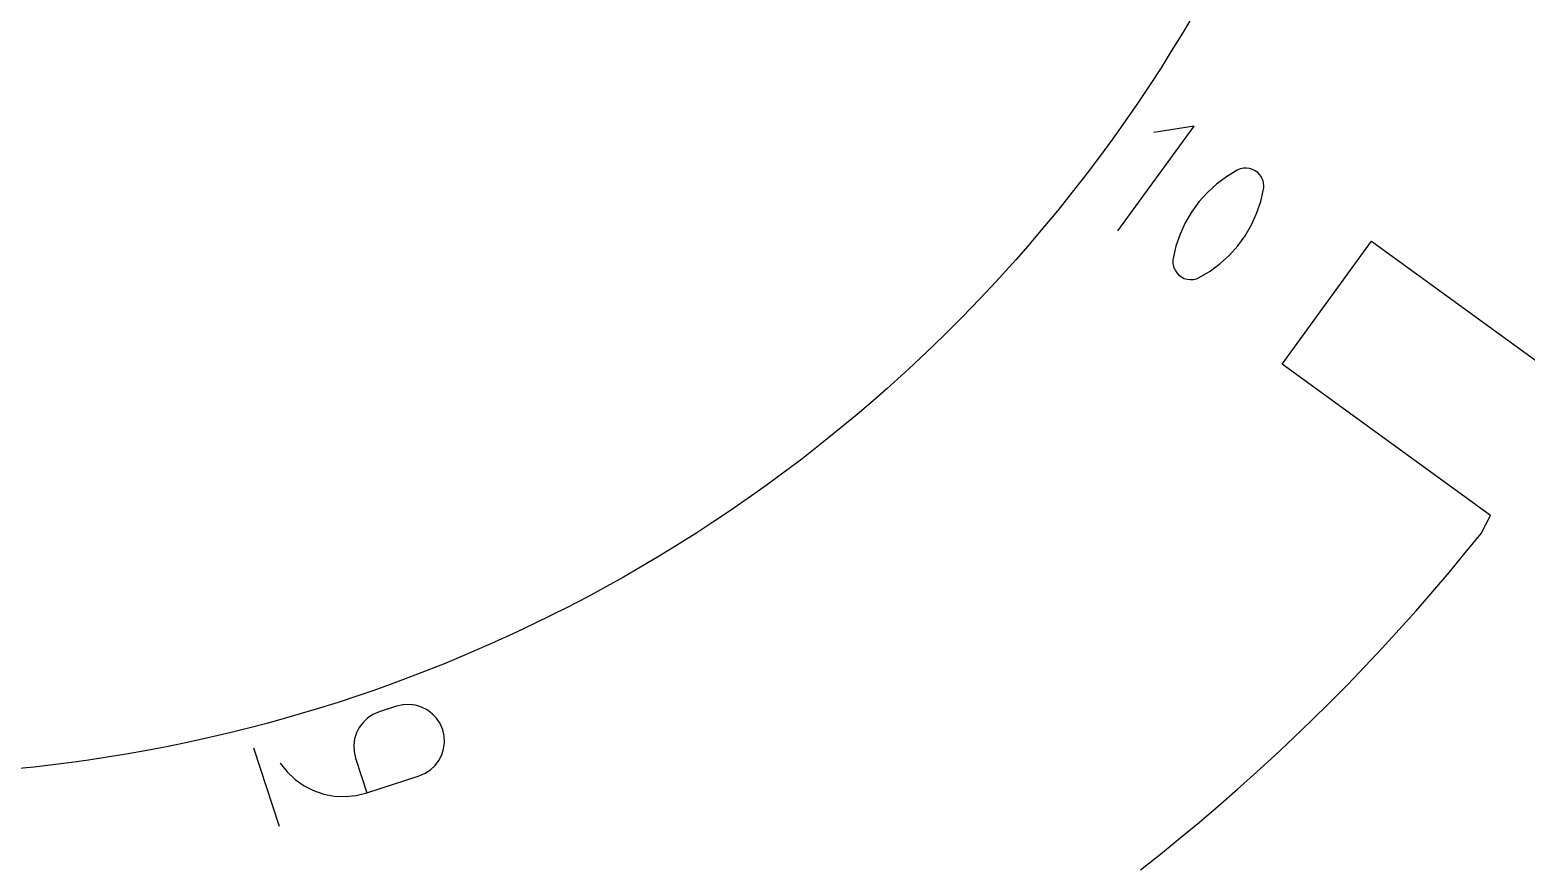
# Model space of a CAD drawing. Header units: metres. Extents: x 0 to 18, y 0 to 24.
# Drawn here: x 13.045 to 14.793, y 0.954 to 1.926 of the extents above; entities that cross this region are included whole.
import ezdxf

# ---------------------------------------------------------------- set-up
doc = ezdxf.new("R2010")
doc.units = ezdxf.units.M

msp = doc.modelspace()

# ---------------------------------------------------------------- linework, layer by layer
at = {"layer": 'annotation', "color": 1}
for p, q in [((14.315769, 1.690948), (14.404694, 1.813342)), ((14.404694, 1.813342), (14.35771, 1.805894)), ((14.442577, 1.754154), (14.43081, 1.745357)), ((14.455285, 1.761778), (14.442577, 1.754154)), ((14.458774, 1.763257), (14.455285, 1.761778)), ((14.455285, 1.761778), (14.455285, 1.761778)), ((14.46237, 1.764066), (14.458774, 1.763257)), ((14.465992, 1.764229), (14.46237, 1.764066)), ((14.469558, 1.763772), (14.465992, 1.764229)), ((14.472989, 1.762722), (14.469558, 1.763772)), ((14.476203, 1.761103), (14.472989, 1.762722)), ((14.47912, 1.758941), (14.476203, 1.761103)), ((14.481657, 1.756263), (14.47912, 1.758941)), ((14.483735, 1.753093), (14.481657, 1.756263)), ((14.484413, 1.751719), (14.483735, 1.753093)), ((14.483735, 1.753093), (14.483735, 1.753093)), ((14.484985, 1.750291), (14.484413, 1.751719)), ((14.485449, 1.748819), (14.484985, 1.750291)), ((14.485804, 1.747311), (14.485449, 1.748819)), ((14.420049, 1.735479), (14.41036, 1.72461)), ((14.43081, 1.745357), (14.420049, 1.735479)), ((14.482575, 1.725071), (14.485893, 1.739552)), ((14.486048, 1.745777), (14.485804, 1.747311)), ((14.485893, 1.739552), (14.486104, 1.741103)), ((14.485893, 1.739552), (14.485893, 1.739552)), ((14.486181, 1.744225), (14.486048, 1.745777)), ((14.486104, 1.741103), (14.4862, 1.742664)), ((14.4862, 1.742664), (14.486181, 1.744225)), ((14.401809, 1.71284), (14.394461, 1.70026)), ((14.41036, 1.72461), (14.401809, 1.71284)), ((14.47785, 1.711131), (14.482575, 1.725071)), ((14.394461, 1.70026), (14.388382, 1.68696)), ((14.464442, 1.685241), (14.471784, 1.697825)), ((14.471784, 1.697825), (14.47785, 1.711131)), ((14.388382, 1.68696), (14.383639, 1.673032)), ((14.455891, 1.673471), (14.464442, 1.685241)), ((14.383639, 1.673032), (14.380297, 1.658565)), ((14.435422, 1.652735), (14.446196, 1.662606)), ((14.446196, 1.662606), (14.455891, 1.673471)), ((14.380085, 1.657017), (14.379988, 1.655466)), ((14.379988, 1.655466), (14.380007, 1.653915)), ((14.380007, 1.653915), (14.380139, 1.652371)), ((14.380297, 1.658565), (14.380085, 1.657017)), ((14.380139, 1.652371), (14.380385, 1.650839)), ((14.380297, 1.658565), (14.380297, 1.658565)), ((14.380385, 1.650839), (14.380744, 1.649324)), ((14.380744, 1.649324), (14.381216, 1.647832)), ((14.381216, 1.647832), (14.3818, 1.646367)), ((14.3818, 1.646367), (14.382496, 1.644935)), ((14.382496, 1.644935), (14.382496, 1.644935)), ((14.382496, 1.644935), (14.384568, 1.641805)), ((14.410905, 1.636339), (14.423637, 1.643949)), ((14.423637, 1.643949), (14.435422, 1.652735)), ((14.384568, 1.641805), (14.387102, 1.639157)), ((14.387102, 1.639157), (14.390015, 1.637017)), ((14.390015, 1.637017), (14.393227, 1.635413)), ((14.393227, 1.635413), (14.396655, 1.63437)), ((14.396655, 1.63437), (14.400219, 1.633915)), ((14.400219, 1.633915), (14.403836, 1.634073)), ((14.403836, 1.634073), (14.407425, 1.634873)), ((14.407425, 1.634873), (14.410905, 1.636339)), ((14.410905, 1.636339), (14.410905, 1.636339)), ((13.480585, 1.13746), (13.473055, 1.135739)), ((13.488088, 1.137805), (13.480585, 1.13746)), ((13.49541, 1.136854), (13.488088, 1.137805)), ((13.5024, 1.134684), (13.49541, 1.136854)), ((13.439318, 1.121959), (13.433954, 1.116886)), ((13.44559, 1.126089), (13.439318, 1.121959)), ((13.452692, 1.129123), (13.44559, 1.126089)), ((13.473055, 1.135739), (13.452692, 1.129123)), ((13.452692, 1.129123), (13.452692, 1.129123)), ((13.508904, 1.131374), (13.5024, 1.134684)), ((13.514768, 1.127003), (13.508904, 1.131374)), ((13.51984, 1.121648), (13.514768, 1.127003)), ((13.523967, 1.115389), (13.51984, 1.121648)), ((13.426263, 1.104523), (13.424089, 1.09754)), ((13.429577, 1.111022), (13.426263, 1.104523)), ((13.433954, 1.116886), (13.429577, 1.111022)), ((13.526995, 1.108303), (13.523967, 1.115389)), ((13.528715, 1.100776), (13.526995, 1.108303)), ((13.526995, 1.108303), (13.526995, 1.108303)), ((13.306097, 1.08711), (13.33585, 0.99554)), ((13.424089, 1.09754), (13.423135, 1.090227)), ((13.423135, 1.090227), (13.423476, 1.082738)), ((13.525927, 1.078981), (13.528103, 1.085962)), ((13.528103, 1.085962), (13.529058, 1.093278)), ((13.529058, 1.093278), (13.528715, 1.100776)), ((13.337242, 1.069149), (13.337242, 1.069149)), ((13.337242, 1.069149), (13.345355, 1.058927)), ((13.423476, 1.082738), (13.425192, 1.075225)), ((13.425192, 1.075225), (13.438406, 1.034557)), ((13.512861, 1.06156), (13.518228, 1.066628)), ((13.518228, 1.066628), (13.52261, 1.072485)), ((13.52261, 1.072485), (13.525927, 1.078981)), ((13.345355, 1.058927), (13.354682, 1.050156)), ((13.354682, 1.050156), (13.365037, 1.042896)), ((13.438406, 1.034557), (13.499483, 1.054402)), ((13.499483, 1.054402), (13.506587, 1.057434)), ((13.499483, 1.054402), (13.499483, 1.054402)), ((13.506587, 1.057434), (13.512861, 1.06156)), ((13.365037, 1.042896), (13.376236, 1.037211)), ((13.376236, 1.037211), (13.388093, 1.033161)), ((13.388093, 1.033161), (13.400424, 1.030809)), ((13.413043, 1.030217), (13.425765, 1.031445)), ((13.425765, 1.031445), (13.438406, 1.034557)), ((13.400424, 1.030809), (13.413043, 1.030217))]:
    msp.add_line(p, q, dxfattribs=at)
at = {"layer": 'boundary', "color": 5}
for p, q in [((14.507558, 1.535406), (14.611889, 1.679006)), ((14.611889, 1.679006), (14.855503, 1.50201)), ((14.751147, 1.358428), (14.507558, 1.535406)), ((14.740113, 1.337615), (14.751147, 1.358428)), ((14.721547, 1.314688), (14.740113, 1.337615)), ((14.702686, 1.292), (14.721547, 1.314688)), ((14.683547, 1.269545), (14.702686, 1.292)), ((14.664147, 1.247319), (14.683547, 1.269545)), ((14.644464, 1.225342), (14.664147, 1.247319)), ((14.624522, 1.203608), (14.644464, 1.225342)), ((14.604313, 1.182106), (14.624522, 1.203608)), ((14.583831, 1.160867), (14.604313, 1.182106)), ((14.563099, 1.139871), (14.583831, 1.160867)), ((14.542104, 1.119141), (14.563099, 1.139871)), ((14.520866, 1.098668), (14.542104, 1.119141)), ((14.499377, 1.078463), (14.520866, 1.098668)), ((14.477644, 1.05852), (14.499377, 1.078463)), ((14.455664, 1.038839), (14.477644, 1.05852)), ((14.43344, 1.019421), (14.455664, 1.038839)), ((14.410983, 1.000298), (14.43344, 1.019421)), ((14.388285, 0.981438), (14.410983, 1.000298)), ((14.36537, 0.962857), (14.388285, 0.981438)), ((14.342224, 0.944571), (14.36537, 0.962857))]:
    msp.add_line(p, q, dxfattribs=at)
at = {"layer": 'hole', "color": 5}
for p, q in [((14.404952, 1.944869), (14.392121, 1.923109)), ((14.392121, 1.923109), (14.378173, 1.900594)), ((14.378173, 1.900594), (14.366303, 1.881439)), ((14.366303, 1.881439), (14.352685, 1.860787)), ((14.352685, 1.860787), (14.338742, 1.839769)), ((14.338742, 1.839769), (14.321612, 1.815084)), ((14.321612, 1.815084), (14.309542, 1.798099)), ((14.309542, 1.798099), (14.294203, 1.777403)), ((14.294203, 1.777403), (14.279942, 1.758187)), ((14.279942, 1.758187), (14.266787, 1.741513)), ((14.266787, 1.741513), (14.245587, 1.714758)), ((14.245587, 1.714758), (14.227884, 1.6936)), ((14.227884, 1.6936), (14.210516, 1.673088)), ((14.210516, 1.673088), (14.196601, 1.657249)), ((14.196601, 1.657249), (14.17323, 1.631418)), ((14.17323, 1.631418), (14.154931, 1.611895)), ((14.154931, 1.611895), (14.13351, 1.589748)), ((14.13351, 1.589748), (14.113261, 1.569498)), ((14.113261, 1.569498), (14.091114, 1.548077)), ((14.091114, 1.548077), (14.071591, 1.529777)), ((14.071591, 1.529777), (14.045762, 1.506407)), ((14.045762, 1.506407), (14.02992, 1.49249)), ((14.02992, 1.49249), (14.011181, 1.476622)), ((14.011181, 1.476622), (13.992695, 1.461077)), ((13.992695, 1.461077), (13.970006, 1.442955)), ((13.970006, 1.442955), (13.94658, 1.424401)), ((13.94658, 1.424401), (13.927314, 1.410068)), ((13.927314, 1.410068), (13.90491, 1.393459)), ((13.887934, 1.381396), (13.863239, 1.364258)), ((13.90491, 1.393459), (13.887934, 1.381396)), ((13.863239, 1.364258), (13.842748, 1.350664)), ((13.842748, 1.350664), (13.823908, 1.338211)), ((13.823908, 1.338211), (13.803421, 1.325447)), ((13.779899, 1.310877), (13.758159, 1.298056)), ((13.803421, 1.325447), (13.779899, 1.310877)), ((13.758159, 1.298056), (13.738229, 1.286534)), ((13.738229, 1.286534), (13.718209, 1.275546)), ((13.696558, 1.263644), (13.67241, 1.251162)), ((13.718209, 1.275546), (13.696558, 1.263644)), ((13.67241, 1.251162), (13.634956, 1.23258)), ((13.634956, 1.23258), (13.613218, 1.222069)), ((13.587635, 1.210483), (13.5517, 1.194917)), ((13.613218, 1.222069), (13.587635, 1.210483)), ((13.5517, 1.194917), (13.529878, 1.185726)), ((13.497704, 1.173045), (13.469917, 1.162728)), ((13.529878, 1.185726), (13.497704, 1.173045)), ((13.446537, 1.154254), (13.42669, 1.147585)), ((13.469917, 1.162728), (13.446537, 1.154254)), ((13.404867, 1.140251), (13.3763, 1.131375)), ((13.42669, 1.147585), (13.404867, 1.140251)), ((13.344751, 1.122162), (13.321527, 1.115623)), ((13.3763, 1.131375), (13.344751, 1.122162)), ((13.279856, 1.104936), (13.254547, 1.099075)), ((13.301679, 1.110534), (13.279856, 1.104936)), ((13.321527, 1.115623), (13.301679, 1.110534)), ((13.204453, 1.088313), (13.175295, 1.082856)), ((13.225103, 1.092575), (13.204453, 1.088313)), ((13.254547, 1.099075), (13.225103, 1.092575)), ((13.071505, 1.067102), (13.049683, 1.064719)), ((13.093328, 1.069998), (13.071505, 1.067102)), ((13.113175, 1.072631), (13.093328, 1.069998)), ((13.134998, 1.076052), (13.113175, 1.072631)), ((13.154846, 1.079162), (13.134998, 1.076052)), ((13.175295, 1.082856), (13.154846, 1.079162)), ((13.049683, 1.064719), (13.009987, 1.060865))]:
    msp.add_line(p, q, dxfattribs=at)

doc.saveas('drawing.dxf')
